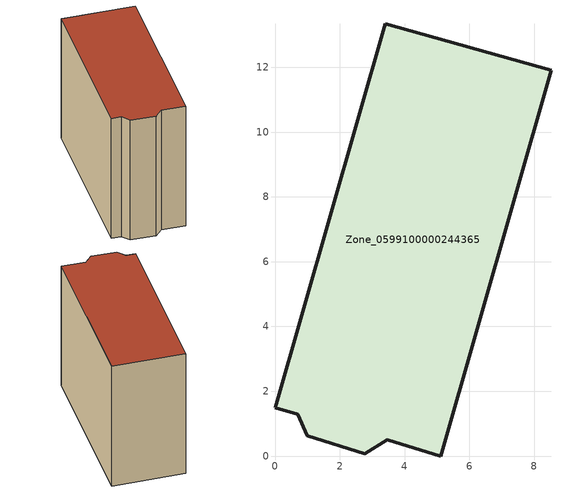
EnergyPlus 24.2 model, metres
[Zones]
Zone_0599100000244365
 floor ground (C_G): 0,1.49 3.41,13.34 8.52,11.91 5.11,0 3.46,0.5 2.77,0.07 1,0.62 0.71,1.29 z0
 wall outside (C_F): 3.41,13.34 0,1.49 0.71,1.29 1,0.62 2.77,0.07 3.46,0.5 5.11,0 8.52,11.91 3.41,13.34 z0:10.06
 roof outside (C_R): 5.11,0 8.52,11.91 3.41,13.34 0,1.49 0.71,1.29 1,0.62 2.77,0.07 3.46,0.5 z10.06
[BUILDING]
Pand.0599100000244365: North Axis=0; Terrain=City; Loads Convergence Tolerance Value=0.04; Temperature Convergence Tolerance Value=0.4; Solar Distribution=FullExterior; Maximum Number of Warmup Days=25; Minimum Number of Warmup Days=1
[Site:Location]
Rotterdam.The.Hague.AP_ZH_NLD Design_Conditions: Latitude=51.96; Longitude=4.45; Time Zone=1; Elevation=-4.5
[SITE:GROUNDTEMPERATURE:BUILDINGSURFACE]
18, 18, 18, 18, 18, 18, 18, 18, 18, 18, 18, 18
[MATERIAL] Thermal Absorptance=0.9; Solar Absorptance=0.7; Visible Absorptance=0.7
Name | Roughness | Thickness | Conductivity | Density | Specific Heat
G.TI.1946 | MediumSmooth | 0.15 | 1 | 540 | 1210
F.TI.1946 | Rough | 0.3 | 0.857143 | 1920 | 840
R.TI.1946 | MediumRough | 0.2 | 0.1 | 1500 | 1000
[CONSTRUCTION]
C_G: G.TI.1946
C_F: F.TI.1946
C_R: R.TI.1946
[ZONE]
Zone_0599100000244365: Type=1; Multiplier=1; Ceiling Height=Autocalculate; Volume=Autocalculate; Floor Area=autocalculate; Part of Total Floor Area=Yes
[ZONEINFILTRATION:DESIGNFLOWRATE]
Infil_Zone_0599100000244365: Zone or ZoneList or Space or SpaceList=Zone_0599100000244365; Schedule=AlwaysOn; Design Flow Rate Calculation Method=Flow/Area; Flow Rate per Floor Area=0.003; Constant Term Coefficient=1; Temperature Term Coefficient=0; Velocity Term Coefficient=0; Velocity Squared Term Coefficient=0
[HVACTEMPLATE:ZONE:IDEALLOADSAIRSYSTEM]
Zone_0599100000244365: Maximum Heating Supply Air Temperature=50; Minimum Cooling Supply Air Temperature=13; Maximum Heating Supply Air Humidity Ratio=0.0156; Minimum Cooling Supply Air Humidity Ratio=0.0077; Heating Limit=NoLimit; Cooling Limit=NoLimit; Dehumidification Control Type=ConstantSensibleHeatRatio; Cooling Sensible Heat Ratio=0.7; Dehumidification Setpoint=60; Humidification Control Type=None; Humidification Setpoint=30; Outdoor Air Method=None; Outdoor Air Flow Rate per Person=0.00944; Outdoor Air Flow Rate per Zone Floor Area=0; Outdoor Air Flow Rate per Zone=0; Demand Controlled Ventilation Type=None; Outdoor Air Economizer Type=NoEconomizer; Heat Recovery Type=None; Sensible Heat Recovery Effectiveness=0.7; Latent Heat Recovery Effectiveness=0.65
[ZONECONTROL:THERMOSTAT]
ThermostatControl_Zone_0599100000244365: Zone or ZoneList=Zone_0599100000244365; Control Type Schedule=DualSetpointControlType; Control 1=Thermostat_Zone_0599100000244365; Temperature Difference Between Cutout And Setpoint=0
[THERMOSTATSETPOINT:DUALSETPOINT]
Thermostat_Zone_0599100000244365: Heating Setpoint Temperature Schedule=HeatingSetpoint_Zone_0599100000244365; Cooling Setpoint Temperature Schedule=CoolingSetpoint_Zone_0599100000244365
[SCHEDULE:COMPACT]
HeatingSetpoint_Zone_0599100000244365: Through: 12/31, For: AllDays, Until: 24:00, 21
CoolingSetpoint_Zone_0599100000244365: Through: 12/31, For: AllDays, Until: 24:00, 24
DualSetpointControlType: Through: 12/31, For: AllDays, Until: 24:00, 4
AlwaysOn: Through: 12/31, For: AllDays, Until: 24:00, 1
